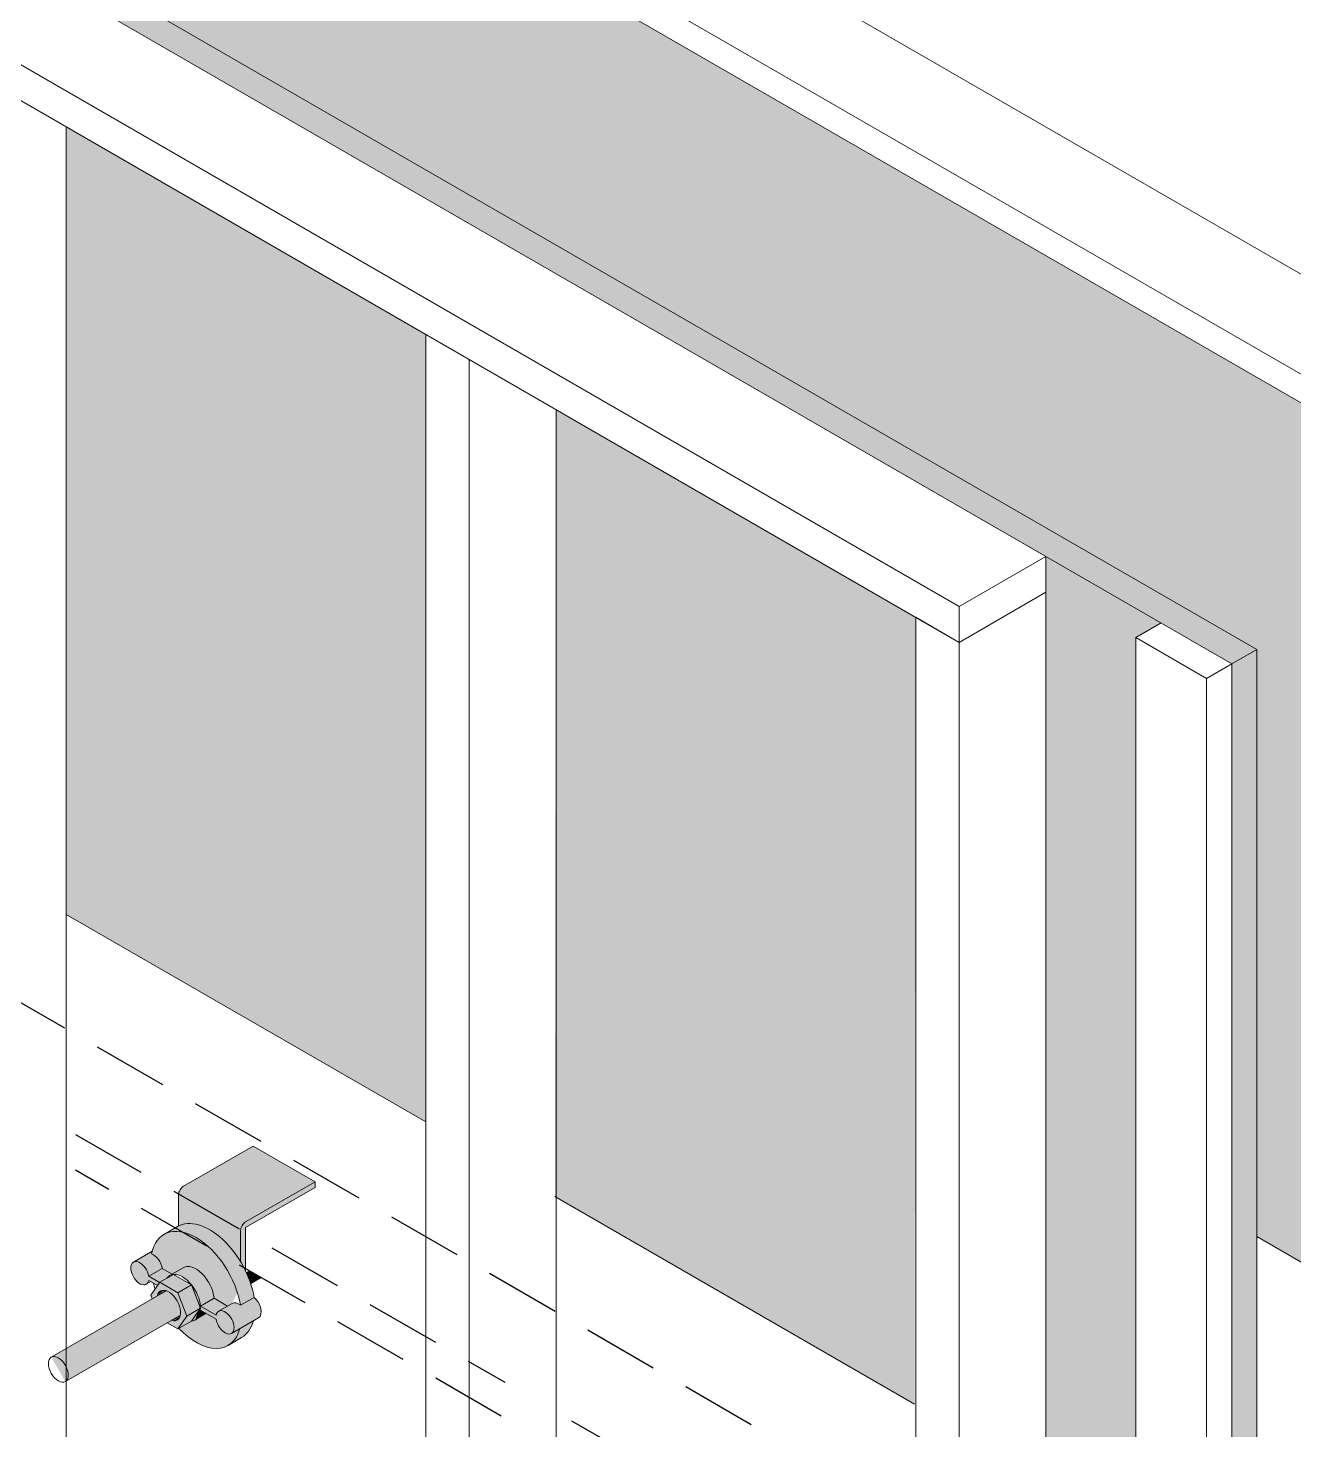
# Model space of a CAD drawing. Extents: x -23436 to 4767, y -4638 to 9755.
# Drawn here: x -15734.9 to -15628.5, y 7953.9 to 8071.8 of the extents above; entities that cross this region are included whole.
import ezdxf

# ---------------------------------------------------------------- set-up
doc = ezdxf.new("R2010")
doc.units = 0
doc.linetypes.add('CABLIN', pattern=[0.35, 0.25, -0.1])
doc.linetypes.add('HIDDEN', pattern=[9.524999999999995, 6.349999999999998, -3.174999999999998])
doc.layers.get('0').update_dxf_attribs({"lineweight": 13})
for name, color, linetype, lineweight in [('Demarcação 1', 252, 'Continuous', 9), ('Demarcação 2', 254, 'Continuous', 9), ('Madeira', 100, 'Continuous', 13)]:
    doc.layers.add(name, color=color, linetype=linetype, lineweight=lineweight)
doc.layers.add('Hachura', color=252, linetype='CABLIN')

msp = doc.modelspace()

# ---------------------------------------------------------------- hatches: boundary and pattern name
at = {"layer": 'Demarcação 1'}
msp.add_hatch(color=256, dxfattribs=at).paths.add_polyline_path([(-15795.8402853619, 8137.220278342676), (-15795.8402853619, 8114.350372410161), (-15631.65963671209, 8019.560630716413), (-15631.65963671209, 7970.209781072643), (-15611.85371719241, 7958.774828106443), (-15611.85371719241, 8030.995583682628)])
h = msp.add_hatch(color=256, dxfattribs=at)
h.dxf.hatch_style = 1
h.paths.add_polyline_path([(-15649.38072259809, 8027.384545903858), (-15633.7444703456, 8018.356951456808), (-15631.65963671209, 8019.560630716413), (-15815.64620488182, 8125.785325376464), (-15817.73103851544, 8124.581646116843)])
h = msp.add_hatch(color=256, dxfattribs=at)
h.dxf.hatch_style = 1
h.paths.add_polyline_path([(-15633.7444703456, 7940.719639212388), (-15631.65963671209, 7941.923318472007), (-15631.65963671209, 8019.560630716413), (-15633.7444703456, 8018.356951456808)])
h = msp.add_hatch(color=256, dxfattribs=at)
h.dxf.hatch_style = 1
h.set_gradient(color1=(132, 132, 132), tint=1, name='SPHERICAL')
edge = h.paths.add_edge_path()
edge.add_line((-15710.82206220609, 7974.808582025886), (-15716.03414629002, 7977.817780174941))
edge.add_line((-15716.03414629002, 7977.817780174941), (-15721.8716804644, 7974.447478248025))
edge.add_ellipse((-15721.87168046434, 7973.966006544202), major_axis=(-0.2948400000000002, -0.5106778601036084), ratio=0.5773502691896258, start_angle=224.9999999998697, end_angle=314.9999999999998)
edge.add_line((-15722.288647191, 7973.72527069229), (-15722.288647191, 7971.094862642671))
edge.add_ellipse((-15719.68260514897, 7966.382827208685), major_axis=(-2.693249999999998, 4.664845837484885), ratio=0.5773502691896261, start_angle=271.82644889274303, end_angle=358.1735511072676, ccw=False)
edge.add_line((-15717.076563107, 7968.085664493688), (-15717.076563107, 7970.818606756906))
edge.add_ellipse((-15716.65959638029, 7970.956808395204), major_axis=(0.2948400000000002, 0.5106778601036084), ratio=0.5773502691896258, start_angle=44.9999999999348, end_angle=134.9999999999675, ccw=False)
edge.add_line((-15716.65959638029, 7971.438280099028), (-15710.82206220609, 7974.808582025886))
h = msp.add_hatch(color=256, dxfattribs=at)
h.dxf.hatch_style = 1
h.set_gradient(color1=(132, 132, 132), tint=1, name='SPHERICAL')
edge = h.paths.add_edge_path()
edge.add_line((-15710.82206220609, 7974.327110322076), (-15710.82206220609, 7974.808582025886))
edge.add_line((-15710.82206220609, 7974.808582025886), (-15716.6595963803, 7971.438280099028))
edge.add_ellipse((-15716.65959638029, 7970.956808395204), major_axis=(0.2948400000000002, 0.5106778601036084), ratio=0.5773502691896258, start_angle=44.99999999993487, end_angle=134.9999999999675)
edge.add_line((-15717.076563107, 7970.716072543235), (-15717.076563107, 7968.085664493688))
edge.add_ellipse((-15719.68260514897, 7966.382827208685), major_axis=(-2.693249999999998, 4.664845837484885), ratio=0.5773502691896261, start_angle=262.4688479150752, end_angle=271.82644889274303, ccw=False)
edge.add_line((-15716.65959638029, 7967.312963358228), (-15716.65959638029, 7970.956808395204))
edge.add_line((-15716.65959638029, 7970.956808395204), (-15710.82206220609, 7974.327110322076))
h = msp.add_hatch(color=256, dxfattribs=at)
h.dxf.hatch_style = 1
h.set_gradient(color1=(132, 132, 132), tint=1, name='SPHERICAL')
edge = h.paths.add_edge_path()
edge.add_ellipse((-15719.68260514897, 7966.382827208685), major_axis=(-2.693249999999998, 4.664845837484885), ratio=0.5773502691896261, start_angle=271.826448892743, end_angle=358.1735511072677)
edge.add_ellipse((-15719.68260514897, 7966.382827208685), major_axis=(-2.693249999999998, 4.664845837484885), ratio=0.5773502691896261, start_angle=358.1735511072677, end_angle=360.0000000000026)
edge.add_line((-15722.3758551491, 7971.047673046169), (-15723.51850435217, 7970.387964221185))
edge.add_ellipse((-15720.82525435205, 7965.723118383687), major_axis=(2.693249999999998, -4.664845837484885), ratio=0.5773502691896261, start_angle=56.29308563726602, end_angle=180.0000000000024, ccw=False)
edge.add_line((-15717.09016912044, 7964.427928122068), (-15715.94751991737, 7965.087636946979))
edge.add_ellipse((-15719.68260514897, 7966.382827208685), major_axis=(-2.693249999999998, 4.664845837484885), ratio=0.5773502691896261, start_angle=236.2930856372657, end_angle=249.994809911856)
edge.add_ellipse((-15719.68260514897, 7966.382827208685), major_axis=(-2.693249999999998, 4.664845837484885), ratio=0.5773502691896261, start_angle=249.994809911856, end_angle=256.001000546177)
edge.add_ellipse((-15719.68260514897, 7966.382827208685), major_axis=(-2.693249999999998, 4.664845837484885), ratio=0.5773502691896261, start_angle=256.001000546177, end_angle=260.5320794259401)
edge.add_ellipse((-15719.68260514897, 7966.382827208685), major_axis=(-2.693249999999998, 4.664845837484885), ratio=0.5773502691896261, start_angle=260.5320794259401, end_angle=262.4688479150752)
edge.add_ellipse((-15719.68260514897, 7966.382827208685), major_axis=(-2.693249999999998, 4.664845837484885), ratio=0.5773502691896261, start_angle=262.4688479150752, end_angle=271.826448892743)
h = msp.add_hatch(color=256, dxfattribs=at)
h.dxf.hatch_style = 1
h.set_gradient(color1=(132, 132, 132), tint=1, name='SPHERICAL')
edge = h.paths.add_edge_path()
edge.add_ellipse((-15720.82525435205, 7965.723118383687), major_axis=(2.693249999999998, -4.664845837484885), ratio=0.5773502691896261, start_angle=56.29308563726577, end_angle=180.0000000000022)
edge.add_ellipse((-15720.82525435205, 7965.723118383687), major_axis=(2.693249999999998, -4.664845837484885), ratio=0.5773502691896261, start_angle=180.0000000000022, end_angle=210.153771802942)
edge.add_ellipse((-15720.82525435205, 7965.723118383687), major_axis=(2.693249999999998, -4.664845837484885), ratio=0.5773502691896261, start_angle=210.153771802942, end_angle=213.7069143627306)
edge.add_ellipse((-15724.40555518852, 7967.790206035323), major_axis=(0.5386500000000001, -0.9329691674969761), ratio=0.577350269189626, start_angle=56.53695903280487, end_angle=146.7236510024918, ccw=False)
edge.add_line((-15723.65917985442, 7967.535208388595), (-15722.82750112504, 7967.055038450373))
edge.add_line((-15722.82750112503, 7967.055038450375), (-15721.77728782313, 7967.661379382962))
edge.add_ellipse((-15720.82525435205, 7965.723118383687), major_axis=(1.077299999999997, -1.86593833499395), ratio=0.577350269189626, start_angle=50.739170477262576, end_angle=180, ccw=False)
edge.add_line((-15719.3093588827, 7965.023838079725), (-15718.16990028879, 7964.365971353809))
edge.add_line((-15718.16990028879, 7964.365971353807), (-15717.66289583039, 7964.658690514392))
edge.add_ellipse((-15717.24495351592, 7963.656030732134), major_axis=(0.5386500000000001, -0.9329691674969761), ratio=0.577350269189626, start_angle=123.276348997522, end_angle=180, ccw=False)
h = msp.add_hatch(color=256, dxfattribs=at)
h.dxf.hatch_style = 1
h.set_gradient(color1=(132, 132, 132), tint=1, name='SPHERICAL')
edge = h.paths.add_edge_path()
edge.add_ellipse((-15724.40555518852, 7967.790206035323), major_axis=(0.5386500000000001, -0.9329691674969761), ratio=0.577350269189626, start_angle=56.53695903280462, end_angle=146.7236510024917)
edge.add_ellipse((-15720.82525435205, 7965.723118383687), major_axis=(2.693249999999998, -4.664845837484885), ratio=0.5773502691896261, start_angle=210.1537718029421, end_angle=213.7069143627307, ccw=False)
edge.add_line((-15724.50693472613, 7968.975633421898), (-15726.08685439148, 7968.063466377833))
edge.add_ellipse((-15725.54820439148, 7967.130497210353), major_axis=(0.5386500000000001, -0.9329691674969761), ratio=0.577350269189626, start_angle=56.53695903281192, end_angle=180.0000000000038, ccw=False)
edge.add_line((-15724.80182905738, 7966.875499563699), (-15723.65917985448, 7967.535208388595))
h = msp.add_hatch(color=256, dxfattribs=at)
h.dxf.hatch_style = 1
h.set_gradient(color1=(132, 132, 132), tint=1, name='SPHERICAL')
edge = h.paths.add_edge_path()
edge.add_ellipse((-15725.54820439148, 7967.130497210353), major_axis=(0.5386500000000001, -0.9329691674969761), ratio=0.577350269189626, start_angle=56.53695903281176, end_angle=180.0000000000032)
edge.add_ellipse((-15725.54820439148, 7967.130497210353), major_axis=(0.5386500000000001, -0.9329691674969761), ratio=0.577350269189626, start_angle=180.0000000000032, end_angle=360.0000000000787)
edge.add_ellipse((-15725.54820439148, 7967.130497210353), major_axis=(0.5386500000000001, -0.9329691674969761), ratio=0.577350269189626, start_angle=360.0000000000787, end_angle=393.4630409671884)
edge.add_line((-15724.80182905738, 7966.523654856997), (-15724.0623373807, 7966.096709138366))
edge.add_line((-15724.0623373807, 7966.096709138366), (-15723.88641502741, 7966.34698502705))
edge.add_line((-15723.88641502741, 7966.346985027049), (-15724.80182905738, 7966.875499563699))
h = msp.add_hatch(color=256, dxfattribs=at)
h.dxf.hatch_style = 1
h.set_gradient(color1=(132, 132, 132), tint=1, name='SPHERICAL')
edge = h.paths.add_edge_path()
edge.add_line((-15723.65917985442, 7967.535208388595), (-15724.80182905744, 7966.875499563699))
edge.add_line((-15724.80182905738, 7966.875499563699), (-15723.88641502741, 7966.346985027049))
edge.add_line((-15723.88641502741, 7966.346985027049), (-15723.87231889365, 7966.367038887824))
edge.add_line((-15723.87231889365, 7966.367038887824), (-15723.28732120511, 7966.704787460738))
edge.add_ellipse((-15721.967903555, 7965.063409558716), major_axis=(1.077299999999997, -1.86593833499395), ratio=0.577350269189626, start_angle=179.9999999999906, end_angle=194.9999999998853, ccw=False)
edge.add_line((-15723.04520355512, 7966.929347893734), (-15722.82750112515, 7967.055038450375))
edge.add_line((-15722.82750112503, 7967.055038450375), (-15723.65917985442, 7967.535208388612))
h = msp.add_hatch(color=256, dxfattribs=at)
h.dxf.hatch_style = 1
h.set_gradient(color1=(132, 132, 132), tint=1, name='SPHERICAL')
edge = h.paths.add_edge_path()
edge.add_ellipse((-15720.82525435205, 7965.723118383687), major_axis=(1.077299999999997, -1.86593833499395), ratio=0.577350269189626, start_angle=50.73917047726242, end_angle=180)
edge.add_line((-15721.90255435205, 7967.589056718689), (-15723.04520355507, 7966.92934789372))
edge.add_ellipse((-15721.967903555, 7965.063409558716), major_axis=(1.077299999999997, -1.86593833499395), ratio=0.577350269189626, start_angle=165.000000000028, end_angle=179.9999999999906, ccw=False)
edge.add_ellipse((-15721.967903555, 7965.063409558716), major_axis=(1.077299999999997, -1.86593833499395), ratio=0.577350269189626, start_angle=104.99999999997371, end_angle=165.000000000028, ccw=False)
edge.add_ellipse((-15721.967903555, 7965.063409558716), major_axis=(1.077299999999997, -1.86593833499395), ratio=0.577350269189626, start_angle=50.739170477262576, end_angle=104.99999999997371, ccw=False)
edge.add_line((-15720.45200808571, 7964.364129254771), (-15719.3093588827, 7965.02383807974))
h = msp.add_hatch(color=256, dxfattribs=at)
h.dxf.hatch_style = 1
h.set_gradient(color1=(132, 132, 132), tint=1, name='SPHERICAL')
edge = h.paths.add_edge_path()
edge.add_line((-15715.87778376774, 7967.074942782943), (-15716.2947504944, 7967.315678634855))
edge.add_line((-15716.2947504944, 7967.315678634928), (-15716.58301584211, 7967.149248558795))
edge.add_ellipse((-15719.68260514897, 7966.382827208685), major_axis=(-2.693249999999998, 4.664845837484885), ratio=0.5773502691896261, start_angle=256.0010005461772, end_angle=260.5320794259402, ccw=False)
edge.add_line((-15716.41783429622, 7966.763144464976), (-15715.87778376774, 7967.074942782945))
h = msp.add_hatch(color=256, dxfattribs=at)
h.dxf.hatch_style = 1
h.set_gradient(color1=(132, 132, 132), tint=1, name='SPHERICAL')
edge = h.paths.add_edge_path()
edge.add_line((-15721.58702048762, 7963.524088967126), (-15722.34878662285, 7965.487427121203))
edge.add_line((-15722.34878662279, 7965.487427121188), (-15723.87231889365, 7966.367038887809))
edge.add_line((-15723.87231889365, 7966.367038887824), (-15723.88641502741, 7966.346985027049))
edge.add_line((-15723.88641502741, 7966.346985027049), (-15724.0623373807, 7966.096709138365))
edge.add_line((-15724.0623373807, 7966.096709138366), (-15724.63408502899, 7965.283312500427))
edge.add_line((-15724.63408502899, 7965.283312500425), (-15724.50810923449, 7964.958628752895))
edge.add_line((-15724.50810923449, 7964.958628752836), (-15724.07788412859, 7965.207019333597))
edge.add_ellipse((-15723.11055275831, 7964.403700733747), major_axis=(-0.7002450000000012, 1.21285991774607), ratio=0.577350269189626, start_angle=355.3200786188029, end_angle=392.6368975035609, ccw=False)
edge.add_ellipse((-15723.11055275831, 7964.403700733747), major_axis=(-0.7002450000000012, 1.21285991774607), ratio=0.577350269189626, start_angle=349.02533610992566, end_angle=355.3200786188029, ccw=False)
edge.add_ellipse((-15723.11055275831, 7964.403700733747), major_axis=(-0.7002450000000012, 1.21285991774607), ratio=0.577350269189626, start_angle=342.5928085264702, end_angle=349.02533610992566, ccw=False)
edge.add_ellipse((-15723.11055275831, 7964.403700733747), major_axis=(-0.7002450000000012, 1.21285991774607), ratio=0.577350269189626, start_angle=335.92411531679977, end_angle=342.5928085264702, ccw=False)
edge.add_ellipse((-15723.11055275831, 7964.403700733747), major_axis=(-0.7002450000000012, 1.21285991774607), ratio=0.577350269189626, start_angle=328.8867134268062, end_angle=335.92411531679977, ccw=False)
edge.add_line((-15723.3213218476, 7965.643820770218), (-15723.3225813878, 7965.643093574416))
edge.add_ellipse((-15723.11055275831, 7964.403700733747), major_axis=(-0.7002450000000012, 1.21285991774607), ratio=0.577350269189626, start_angle=212.6368975035226, end_angle=327.36310249634704, ccw=False)
edge.add_ellipse((-15722.38687492952, 7964.821516322947), major_axis=(-0.7002450000000012, 1.21285991774607), ratio=0.577350269189626, start_angle=147.3631024964392, end_angle=148.8867134268343, ccw=False)
edge.add_ellipse((-15723.11055275831, 7964.403700733747), major_axis=(-0.7002450000000012, 1.21285991774607), ratio=0.577350269189626, start_angle=204.0758846831674, end_angle=211.1132865732151, ccw=False)
edge.add_ellipse((-15723.11055275831, 7964.403700733747), major_axis=(-0.7002450000000012, 1.21285991774607), ratio=0.577350269189626, start_angle=197.407191473494, end_angle=204.0758846831674, ccw=False)
edge.add_ellipse((-15723.11055275831, 7964.403700733747), major_axis=(-0.7002450000000012, 1.21285991774607), ratio=0.577350269189626, start_angle=190.974663889962, end_angle=197.407191473494, ccw=False)
edge.add_ellipse((-15723.11055275831, 7964.403700733747), major_axis=(-0.7002450000000012, 1.21285991774607), ratio=0.577350269189626, start_angle=184.679921381206, end_angle=190.974663889962, ccw=False)
edge.add_ellipse((-15723.11055275831, 7964.403700733747), major_axis=(-0.7002450000000012, 1.21285991774607), ratio=0.577350269189626, start_angle=147.3631024964392, end_angle=184.679921381206, ccw=False)
edge.add_line((-15722.89852412882, 7963.164307893123), (-15723.2506104083, 7962.961030784951))
edge.add_line((-15723.25061040801, 7962.961030784951), (-15722.34878662274, 7962.440362579728))
edge.add_line((-15722.34878662279, 7962.440362579728), (-15721.58702048739, 7963.524088967126))
h = msp.add_hatch(color=256, dxfattribs=at)
h.dxf.hatch_style = 1
h.set_gradient(color1=(132, 132, 132), tint=1, name='SPHERICAL')
h.paths.add_polyline_path([(-15722.72966969052, 7967.026747712778), (-15723.87231889365, 7966.367038887824), (-15722.34878662279, 7965.487427121188), (-15721.20613741972, 7966.147135946187)])
h = msp.add_hatch(color=256, dxfattribs=at)
h.dxf.hatch_style = 1
h.set_gradient(color1=(132, 132, 132), tint=1, name='SPHERICAL')
edge = h.paths.add_edge_path()
edge.add_line((-15715.33805478881, 7966.763330111629), (-15715.87778376775, 7967.074942782943))
edge.add_line((-15715.87778376774, 7967.074942782943), (-15716.41783429622, 7966.763144464974))
edge.add_ellipse((-15719.68260514897, 7966.382827208685), major_axis=(-2.693249999999998, 4.664845837484885), ratio=0.5773502691896261, start_angle=249.99480991185618, end_angle=256.0010005461772, ccw=False)
edge.add_line((-15716.23048644959, 7966.248084451945), (-15715.3380547888, 7966.763330111629))
h = msp.add_hatch(color=256, dxfattribs=at)
h.dxf.hatch_style = 1
h.set_gradient(color1=(132, 132, 132), tint=1, name='SPHERICAL')
edge = h.paths.add_edge_path()
edge.add_ellipse((-15723.11055275831, 7964.403700733747), major_axis=(-0.7002450000000012, 1.21285991774607), ratio=0.577350269189626, start_angle=212.6368975035515, end_angle=327.3631024963468)
edge.add_line((-15723.3225813878, 7965.643093574416), (-15732.98977031423, 7960.061739445317))
edge.add_ellipse((-15732.4000903142, 7959.040383725107), major_axis=(0.58968, -1.021355720207214), ratio=0.577350269189626, start_angle=0, end_angle=179.9999999999757, ccw=False)
edge.add_ellipse((-15732.4000903142, 7959.040383725107), major_axis=(0.58968, -1.021355720207214), ratio=0.577350269189626, start_angle=179.9999999999754, end_angle=359.9999999999752)
edge.add_line((-15731.81041031439, 7958.019028004914), (-15722.14322138774, 7963.600382133955))
h = msp.add_hatch(color=256, dxfattribs=at)
h.dxf.hatch_style = 1
h.set_gradient(color1=(132, 132, 132), tint=1, name='SPHERICAL')
h.paths.add_polyline_path([(-15721.20613741972, 7966.147135946187), (-15722.34878662279, 7965.487427121188), (-15721.58702048762, 7963.524088967126), (-15720.44437128443, 7964.183797792111)])
h = msp.add_hatch(color=256, dxfattribs=at)
h.dxf.hatch_style = 1
h.set_gradient(color1=(132, 132, 132), tint=1, name='SPHERICAL')
edge = h.paths.add_edge_path()
edge.add_ellipse((-15718.38760271899, 7962.996321907151), major_axis=(0.5386500000000001, -0.9329691674969761), ratio=0.577350269189626, start_angle=360.0000000000039, end_angle=540.0000000000034)
edge.add_ellipse((-15718.38760271899, 7962.996321907151), major_axis=(0.5386500000000001, -0.9329691674969761), ratio=0.577350269189626, start_angle=180.0000000000032, end_angle=213.4630409671917)
edge.add_line((-15719.13397805304, 7963.603164260494), (-15720.45200808577, 7964.364129254755))
edge.add_ellipse((-15721.967903555, 7965.063409558716), major_axis=(1.077299999999997, -1.86593833499395), ratio=0.577350269189626, start_angle=50.73917047726242, end_angle=104.9999999999737)
edge.add_line((-15721.20613741972, 7966.147135946187), (-15720.44437128443, 7964.18379779211))
edge.add_line((-15720.44437128443, 7964.183797792111), (-15721.20613741989, 7963.10007140464))
edge.add_ellipse((-15721.967903555, 7965.063409558716), major_axis=(1.077299999999997, -1.86593833499395), ratio=0.577350269189626, start_angle=345.000000000011, end_angle=360.0000000000275)
edge.add_ellipse((-15721.967903555, 7965.063409558716), major_axis=(1.077299999999997, -1.86593833499395), ratio=0.577350269189626, start_angle=360.0000000000275, end_angle=399.2608295227375)
edge.add_line((-15720.45200808571, 7964.012284548124), (-15719.13397805274, 7963.251319553805))
edge.add_ellipse((-15718.38760271899, 7962.996321907151), major_axis=(0.5386500000000001, -0.9329691674969761), ratio=0.577350269189626, start_angle=236.5369590328082, end_angle=360.0000000000039)
h = msp.add_hatch(color=256, dxfattribs=at)
h.dxf.hatch_style = 1
h.set_gradient(color1=(132, 132, 132), tint=1, name='SPHERICAL')
edge = h.paths.add_edge_path(flags=17)
edge.add_line((-15719.3093588827, 7965.023838079725), (-15720.45200808577, 7964.364129254756))
edge.add_line((-15720.45200808571, 7964.364129254771), (-15719.13397805274, 7963.60316426051))
edge.add_ellipse((-15718.38760271899, 7962.996321907151), major_axis=(0.5386500000000001, -0.9329691674969761), ratio=0.577350269189626, start_angle=540.0000000000032, end_angle=573.4630409671917, ccw=False)
edge.add_line((-15718.92625271888, 7963.92929107469), (-15718.16990028879, 7964.365971353809))
edge.add_line((-15718.16990028879, 7964.365971353807), (-15719.3093588827, 7965.023838079724))
h = msp.add_hatch(color=256, dxfattribs=at)
h.dxf.hatch_style = 1
h.set_gradient(color1=(132, 132, 132), tint=1, name='SPHERICAL')
edge = h.paths.add_edge_path()
edge.add_ellipse((-15716.10230431279, 7964.315739557103), major_axis=(0.5386500000000001, -0.9329691674969761), ratio=0.577350269189626, start_angle=-2.518090105059784e-11, end_angle=123.276348997522)
edge.add_line((-15715.9475199172, 7965.087636946979), (-15717.09016912021, 7964.427928122068))
edge.add_ellipse((-15717.24495351592, 7963.656030732134), major_axis=(0.5386500000000001, -0.9329691674969761), ratio=0.577350269189626, start_angle=123.276348997522, end_angle=180)
edge.add_line((-15717.78360351598, 7964.588999899672), (-15718.92625271899, 7963.929291074688))
edge.add_ellipse((-15718.38760271899, 7962.996321907151), major_axis=(0.5386500000000001, -0.9329691674969761), ratio=0.577350269189626, start_angle=360.0000000000037, end_angle=540.0000000000032, ccw=False)
edge.add_line((-15717.80370770777, 7962.089474958995), (-15717.1435739782, 7962.47060334556))
edge.add_line((-15717.1435739782, 7962.470603345559), (-15715.56365431267, 7963.382770389624))
h = msp.add_hatch(color=256, dxfattribs=at)
h.dxf.hatch_style = 1
h.set_gradient(color1=(132, 132, 132), tint=1, name='SPHERICAL')
h.paths.add_polyline_path([(-15720.44437128443, 7964.183797792111), (-15721.58702048762, 7963.524088967126), (-15722.34878662279, 7962.440362579728), (-15721.20613741972, 7963.100071404639)])
h = msp.add_hatch(color=256, dxfattribs=at)
h.dxf.hatch_style = 1
h.set_gradient(color1=(132, 132, 132), tint=1, name='SPHERICAL')
edge = h.paths.add_edge_path()
edge.add_line((-15719.96565678219, 7963.731489492115), (-15720.45200808572, 7964.012284548051))
edge.add_ellipse((-15721.967903555, 7965.063409558716), major_axis=(1.077299999999997, -1.86593833499395), ratio=0.577350269189626, start_angle=360.0000000000275, end_angle=399.26082952273765, ccw=False)
edge.add_line((-15720.89060355511, 7963.197471223773), (-15719.96565678225, 7963.731489492116))
h = msp.add_hatch(color=256, dxfattribs=at)
h.dxf.hatch_style = 1
h.set_gradient(color1=(132, 132, 132), tint=1, name='SPHERICAL')
edge = h.paths.add_edge_path()
edge.add_ellipse((-15719.68260514897, 7966.382827208685), major_axis=(-2.693249999999998, 4.664845837484885), ratio=0.5773502691896261, start_angle=179.9999999999974, end_angle=210.153771802964)
edge.add_line((-15716.00092477524, 7963.130312170544), (-15717.14357397826, 7962.47060334556))
edge.add_ellipse((-15720.82525435205, 7965.723118383687), major_axis=(2.693249999999998, -4.664845837484885), ratio=0.5773502691896261, start_angle=360.0000000000268, end_angle=390.15377180296554, ccw=False)
edge.add_line((-15718.13200435221, 7961.058272546259), (-15716.98935514896, 7961.717981371243))
h = msp.add_hatch(color=256, dxfattribs=at)
h.dxf.hatch_style = 1
h.set_gradient(color1=(132, 132, 132), tint=1, name='SPHERICAL')
edge = h.paths.add_edge_path()
edge.add_ellipse((-15718.38760271899, 7962.996321907151), major_axis=(0.5386500000000001, -0.9329691674969761), ratio=0.577350269189626, start_angle=236.53695903280828, end_angle=360.0000000000037, ccw=False)
edge.add_line((-15719.13397805304, 7963.251319553805), (-15719.96565678231, 7963.731489492115))
edge.add_line((-15719.96565678219, 7963.731489492115), (-15720.890603555, 7963.197471223772))
edge.add_ellipse((-15721.967903555, 7965.063409558716), major_axis=(1.077299999999997, -1.86593833499395), ratio=0.577350269189626, start_angle=345.0000000000109, end_angle=360.0000000000275, ccw=False)
edge.add_line((-15721.20613741972, 7963.100071404639), (-15722.26876472703, 7962.486563242855))
edge.add_ellipse((-15720.82525435205, 7965.723118383687), major_axis=(2.693249999999998, -4.664845837484885), ratio=0.5773502691896261, start_angle=292.7288384360598, end_angle=360.0000000000268)
edge.add_ellipse((-15720.82525435205, 7965.723118383687), major_axis=(2.693249999999998, -4.664845837484885), ratio=0.5773502691896261, start_angle=360.0000000000268, end_angle=390.1537718029654)
edge.add_line((-15717.1435739782, 7962.470603345559), (-15717.84895271887, 7962.063352739671))
h = msp.add_hatch(color=256, dxfattribs=at)
h.dxf.hatch_style = 1
h.set_gradient(color1=(132, 132, 132), tint=1, name='SPHERICAL')
edge = h.paths.add_edge_path()
edge.add_ellipse((-15732.4000903142, 7959.040383725107), major_axis=(0.5896800000000003, -1.021355720207216), ratio=0.5773502691896255, start_angle=0, end_angle=179.9999999999754)
edge.add_ellipse((-15732.4000903142, 7959.040383725107), major_axis=(0.5896800000000003, -1.021355720207216), ratio=0.5773502691896255, start_angle=179.9999999999754, end_angle=359.9999999999752)
at = {"layer": 'Demarcação 2'}
h = msp.add_hatch(color=256, dxfattribs=at)
h.dxf.hatch_style = 1
h.paths.add_polyline_path([(-15731.73165112732, 7997.292564413685), (-15701.5015634393, 7979.839215149492), (-15701.5015634393, 8046.041574427669), (-15731.73165112732, 8063.494923691951)])
h = msp.add_hatch(color=256, dxfattribs=at)
h.dxf.hatch_style = 1
h.paths.add_polyline_path([(-15690.6560131643, 7973.577533778591), (-15660.42592547634, 7956.124184514396), (-15660.32609917478, 8022.268909050486), (-15690.55618686262, 8039.722258314767)])
h = msp.add_hatch(color=256, dxfattribs=at)
h.dxf.hatch_style = 1
h.paths.add_polyline_path([(-15641.83020313053, 8020.568251456803), (-15639.70237871351, 8021.796751456803), (-15649.38072259809, 8027.384545903858), (-15649.38072259809, 7949.747233659436), (-15641.83020313053, 7945.38793921232)])

# ---------------------------------------------------------------- linework, layer by layer
at = {"extrusion": (-1e-16, 0.8164965809277258, 0.577350269189626)}
for p, q in [((-15609.76888355879, 8032.199262942237), (-15793.75545172845, 8138.423957602286)), ((-15795.8402853619, 8137.220278342682), (-15611.85371719241, 8030.995583682632)), ((-15631.65963671209, 8019.560630716416), (-15815.64620488182, 8125.785325376468)), ((-15817.73103851544, 8124.581646116847), (-15633.7444703456, 8018.356951456812)), ((-15649.38072259809, 8027.384545903862), (-15817.73103851544, 8124.581646116847)), ((-15633.7444703456, 8018.356951456812), (-15631.65963671209, 8019.560630716416)), ((-15631.65963671209, 7941.923318472011), (-15631.65963671209, 8019.560630716416)), ((-15633.7444703456, 7940.719639212391), (-15633.7444703456, 8018.356951456812)), ((-15721.87168046434, 7974.44747824803), (-15716.03414629002, 7977.817780174944)), ((-15710.82206220609, 7974.808582025889), (-15716.03414629002, 7977.817780174944)), ((-15710.82206220609, 7974.808582025889), (-15716.65959638029, 7971.438280099032)), ((-15710.82206220609, 7974.32711032208), (-15710.82206220609, 7974.808582025889)), ((-15722.288647191, 7971.094862642673), (-15722.288647191, 7973.725270692294)), ((-15716.65959638029, 7970.956808395207), (-15710.82206220609, 7974.32711032208)), ((-15723.518504352, 7970.387964221187), (-15722.3758551491, 7971.047673046172)), ((-15716.65959638029, 7967.312963358232), (-15716.65959638029, 7970.956808395207)), ((-15717.076563107, 7968.085664493692), (-15717.076563107, 7970.716072543239)), ((-15611.85371719241, 7958.774828106447), (-15631.65963671209, 7970.209781072646)), ((-15726.08685439142, 7968.063466377824), (-15724.50693472613, 7968.975633421902)), ((-15724.80182905738, 7966.875499563703), (-15723.65917985442, 7967.535208388599)), ((-15723.65917985442, 7967.535208388599), (-15722.82750112503, 7967.055038450379)), ((-15723.04520355512, 7966.929347893738), (-15721.90255435205, 7967.589056718693)), ((-15725.00955439147, 7966.197528042821), (-15724.62325761838, 7966.420556588671)), ((-15724.80182905738, 7966.875499563703), (-15723.88641502741, 7966.346985027052)), ((-15724.80182905738, 7966.523654857001), (-15724.0623373807, 7966.09670913837)), ((-15724.63408502899, 7965.283312500429), (-15723.87231889365, 7966.367038887827)), ((-15723.87231889365, 7966.367038887827), (-15722.72966969052, 7967.026747712782)), ((-15723.87231889365, 7966.367038887827), (-15722.34878662279, 7965.487427121192)), ((-15722.72966969052, 7967.026747712782), (-15721.20613741972, 7966.14713594619)), ((-15716.2947504944, 7967.315678634932), (-15716.58301584199, 7967.149248558801)), ((-15716.41783429622, 7966.76314446498), (-15715.87778376774, 7967.074942782947)), ((-15716.23048644959, 7966.248084451949), (-15715.33805478881, 7966.763330111633)), ((-15723.3225813878, 7965.643093574419), (-15732.98977031417, 7960.061739445318)), ((-15724.50810923449, 7964.95862875284), (-15724.63408502899, 7965.283312500429)), ((-15722.34878662279, 7965.487427121192), (-15721.20613741972, 7966.14713594619)), ((-15722.34878662279, 7965.487427121192), (-15721.58702048762, 7963.52408896713)), ((-15721.20613741972, 7966.14713594619), (-15720.44437128443, 7964.183797792115)), ((-15720.45200808571, 7964.364129254775), (-15719.3093588827, 7965.023838079729)), ((-15719.3093588827, 7965.023838079729), (-15718.16990028879, 7964.365971353811)), ((-15715.9475199172, 7965.087636946982), (-15717.09016912044, 7964.427928122072)), ((-15721.58702048762, 7963.52408896713), (-15720.44437128443, 7964.183797792115)), ((-15720.44437128443, 7964.183797792115), (-15721.20613741972, 7963.100071404642)), ((-15720.45200808571, 7964.364129254775), (-15719.13397805304, 7963.603164260498)), ((-15720.45200808571, 7964.012284548127), (-15719.13397805304, 7963.251319553809)), ((-15718.92625271899, 7963.929291074694), (-15717.78360351598, 7964.588999899675)), ((-15722.14322138774, 7963.600382133958), (-15731.81041031439, 7958.019028004917)), ((-15722.34878662279, 7962.440362579731), (-15723.25061040801, 7962.961030784954)), ((-15721.58702048762, 7963.52408896713), (-15722.34878662279, 7962.440362579731)), ((-15722.34878662279, 7962.440362579731), (-15721.20613741972, 7963.100071404642)), ((-15720.89060355511, 7963.197471223777), (-15719.96565678219, 7963.731489492118)), ((-15717.84895271893, 7962.063352739675), (-15715.56365431273, 7963.382770389644)), ((-15718.13200435221, 7961.058272546263), (-15716.98935514896, 7961.717981371248))]:
    msp.add_line(p, q, dxfattribs=at)
for centre, major_axis, ratio, start_param, end_param in [((-15721.87168046434, 7973.966006544204), (-0.2948399999999996, -0.5106778601036079), 0.577350269189626, 3.926990816984967, 5.497787143782136), ((-15720.82525435204, 7965.723118383688), (2.693249999999998, -4.664845837484878), 0.5773502691896261, 0.9824996904774184, 3.729889289907212), ((-15719.68260514897, 7966.382827208687), (-2.693249999999998, 4.664845837484878), 0.5773502691896261, 4.124092344067211, 6.283185307179627), ((-15716.65959638029, 7970.956808395207), (0.2948399999999996, 0.5106778601036079), 0.577350269189626, 0.7853981633963116, 2.356194490191775), ((-15724.40555518852, 7967.790206035326), (0.5386499999999992, -0.9329691674969739), 0.577350269189626, 0.9867560841875896, 2.56081080054056), ((-15725.54820439148, 7967.130497210357), (0.5386499999999992, -0.9329691674969739), 0.577350269189626, 0.986756084187714, 6.867225549786768), ((-15720.82525435204, 7965.723118383688), (1.077299999999995, -1.865938334993951), 0.577350269189626, 0.8855655845589316, 3.141592653589792), ((-15720.82525435204, 7965.723118383688), (2.693249999999998, -4.664845837484878), 0.5773502691896261, 4.273907714514356, 4.372511808277698), ((-15721.967903555, 7965.063409558719), (1.077299999999995, -1.865938334993951), 0.577350269189626, 2.879793265791125, 3.403392041386938), ((-15721.967903555, 7965.063409558719), (1.077299999999995, -1.865938334993951), 0.577350269189626, 1.83259571459358, 2.879793265791125), ((-15723.11055275831, 7964.40370073375), (-0.7002449999999951, 1.21285991774606), 0.577350269189626, 2.571971334516736, 6.852806626252642), ((-15722.99628783807, 7964.469671616305), (-0.7002449999999951, 1.21285991774606), 0.577350269189626, 0.0816800368335862, 0.5696213190730559), ((-15722.84393461099, 7964.557632792948), (0.7002449999999951, -1.21285991774606), 0.577350269189626, 3.333136672768707, 3.711213972662897), ((-15722.69158138368, 7964.645593969577), (-0.7002449999999951, 1.21285991774606), 0.577350269189626, 0.3038128047376282, 0.5696213190730047), ((-15722.53922815665, 7964.733555146235), (0.7002449999999951, -1.21285991774606), 0.577350269189626, 3.561796111641442, 3.711213972662897), ((-15722.38687492952, 7964.821516322951), (-0.7002449999999951, 1.21285991774606), 0.577350269189626, 0.5430292918183452, 0.5696213190731072), ((-15721.967903555, 7965.063409558719), (1.077299999999995, -1.865938334993951), 0.577350269189626, 0.8855655845589316, 1.83259571459358), ((-15716.10230431279, 7964.315739557107), (0.5386499999999992, -0.9329691674969739), 0.577350269189626, -4.395e-13, 2.151578179844368), ((-15721.967903555, 7965.063409558719), (1.077299999999995, -1.865938334993951), 0.577350269189626, 6.021385919380628, 6.968416049415553), ((-15718.38760271899, 7962.996321907154), (0.5386499999999992, -0.9329691674969739), 0.577350269189626, 4.128348737777444, 10.00881820337662), ((-15717.24495351592, 7963.656030732138), (0.5386499999999992, -0.9329691674969739), 0.577350269189626, 2.151578179844368, 3.141592653589792), ((-15722.99628783807, 7964.469671616305), (-0.7002449999999951, 1.21285991774606), 0.577350269189626, 2.571971334516502, 3.059912616755841), ((-15722.84393461099, 7964.557632792948), (0.7002449999999951, -1.21285991774606), 0.577350269189626, 5.713563988106526, 6.091641288000075), ((-15722.69158138368, 7964.645593969577), (-0.7002449999999951, 1.21285991774606), 0.577350269189626, 2.571971334516736, 2.837779848851944), ((-15722.53922815665, 7964.733555146235), (0.7002449999999951, -1.21285991774606), 0.577350269189626, 5.713563988106526, 5.862981849127713), ((-15722.38687492952, 7964.821516322951), (-0.7002449999999951, 1.21285991774606), 0.577350269189626, 2.571971334516736, 2.598563361771502), ((-15719.68260514897, 7966.382827208687), (-2.693249999999998, 4.664845837484878), 0.5773502691896261, 3.141592653589748, 3.667875253446552), ((-15720.82525435204, 7965.723118383688), (2.693249999999998, -4.664845837484878), 0.5773502691896261, 5.109082046247772, 6.809467907036361)]:
    msp.add_ellipse(centre, major_axis=major_axis, ratio=ratio, start_param=start_param, end_param=end_param)
msp.add_ellipse((-15732.4000903142, 7959.040383725111), major_axis=(0.5896799999999995, -1.021355720207214), ratio=0.577350269189626)
at = {"layer": 'Hachura', "linetype": 'HIDDEN', "extrusion": (-1e-16, 0.8164965809277258, 0.577350269189626)}
for p, q in [((-15828.12549963143, 8043.3161447191), (-15640.71005718478, 7935.111788572254)), ((-15730.94983851471, 7978.785995797405), (-15694.87930295201, 7957.960662380536)), ((-15695.16087424998, 7955.114029496184), (-15730.94983851471, 7975.776797648465)), ((-15689.25316584161, 7954.712410605358), (-15648.00697490268, 7930.898911163651))]:
    msp.add_line(p, q, dxfattribs=at)
at = {"layer": 'Madeira', "extrusion": (-1e-16, 0.8164965809277258, 0.577350269189626)}
for p, q in [((-15618.10821809327, 8045.439734797914), (-15786.45853401061, 8142.636835010902)), ((-15825.02795623311, 8120.368768708247), (-15656.67764031594, 8023.171668495261)), ((-15656.67764031594, 8020.162470346175), (-15825.02795623311, 8117.359570559176)), ((-15731.73165112732, 7934.591268414402), (-15731.73165112732, 8063.494923691955)), ((-15701.5015634393, 8046.041574427672), (-15697.85310458041, 8043.935135723374)), ((-15701.5015634393, 7908.712164332861), (-15701.5015634393, 8046.041574427672)), ((-15697.85310458041, 7906.605725628591), (-15697.85310458041, 8043.935135723374)), ((-15690.5561868625, 7910.818603037147), (-15690.55618686262, 8039.72225831477)), ((-15649.38072259809, 8027.384545903862), (-15656.67764031594, 8023.171668495261)), ((-15649.38072259809, 8024.375347754791), (-15649.38072259809, 8027.384545903862)), ((-15649.38072259809, 8024.375347754791), (-15656.67764031594, 8020.162470346175)), ((-15656.67764031594, 8020.162470346175), (-15649.38072259809, 8024.375347754791)), ((-15649.38072259809, 7887.045937660067), (-15649.38072259809, 8024.375347754791)), ((-15656.67764031594, 8023.171668495261), (-15656.67764031594, 8020.162470346175)), ((-15660.32609917478, 8022.268909050492), (-15656.67764031594, 8020.162470346175)), ((-15660.32609917454, 7884.939498955709), (-15660.32609917478, 8022.268909050492)), ((-15656.67764031594, 7882.833060251436), (-15656.67764031594, 8020.162470346175)), ((-15701.50082341661, 7979.838787897173), (-15731.73091110451, 7997.292137161383)), ((-15660.42592547634, 7956.1241845144), (-15690.6560131643, 7973.577533778682))]:
    msp.add_line(p, q, dxfattribs=at)
at = {"layer": 'Madeira', "extrusion": (4.999999999999999e-16, 0.8164965809277258, 0.577350269189626)}
for p, q in [((-15639.70237871351, 8021.796751456806), (-15641.83020313053, 8020.568251456807)), ((-15641.83020313053, 8020.568251456807), (-15635.8722947628, 8017.128451456814)), ((-15641.83020313053, 7942.930939212401), (-15641.83020313053, 8020.568251456807)), ((-15635.8722947628, 8017.128451456814), (-15633.7444703456, 8018.356951456812)), ((-15635.8722947628, 7939.491139212396), (-15635.8722947628, 8017.128451456814))]:
    msp.add_line(p, q, dxfattribs=at)

doc.saveas('drawing.dxf')
